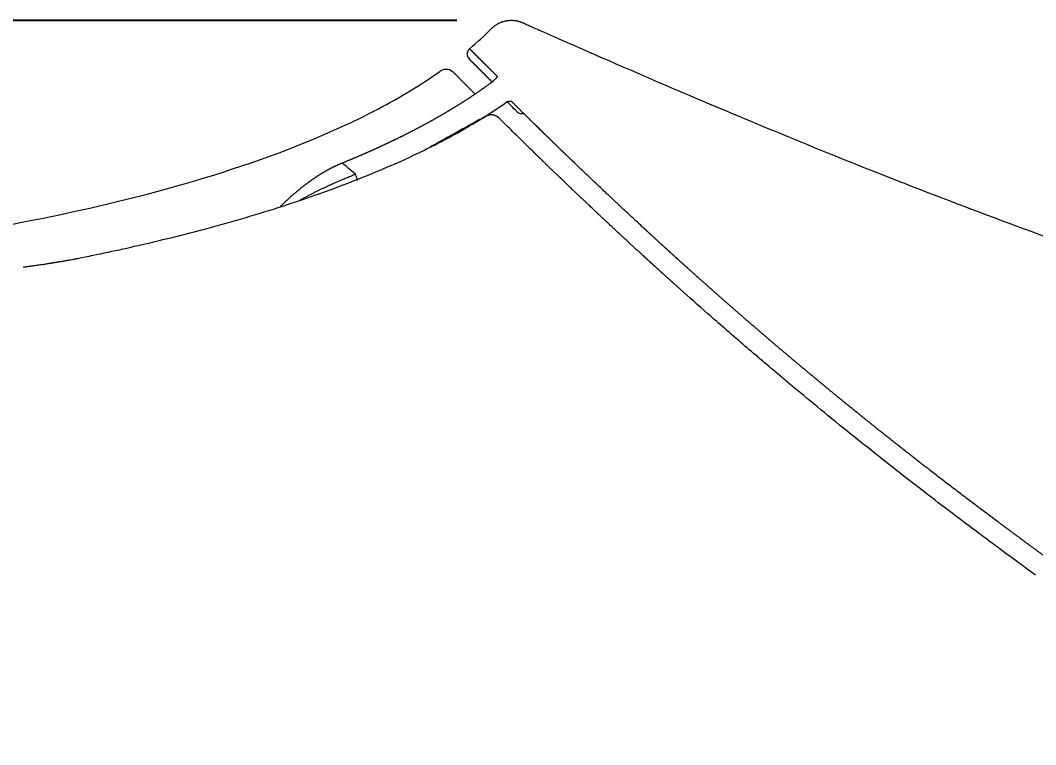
# Model space of a CAD drawing. Header units: millimetres. Extents: x 0 to 1800, y -67 to 2530.
# Drawn here: x 337.7 to 485.7, y 685.7 to 791.3 of the extents above; entities that cross this region are included whole.
import ezdxf

# ---------------------------------------------------------------- set-up
doc = ezdxf.new("R2010")
doc.units = ezdxf.units.MM
doc.layers.add('내부선 및 부속', color=4, linetype='Continuous')
doc.layers.add('치수선', color=7, linetype='Continuous')
doc.styles.add('____', font='')
doc.styles.get('____').set_extended_font_data('굴림')
doc.dimstyles.new('MSADIM', dxfattribs={"dimtxt": 33, "dimasz": 17, "dimexe": 10, "dimexo": 7.5, "dimgap": 10, "dimtad": 0, "dimtih": 1, "dimtoh": 1, "dimdec": 0, "dimzin": 1, "dimdsep": 46, "dimtxsty": '____', "dimcen": 11.25, "dimadec": 0, "dimazin": 0, "dimtfac": 1, "dimtdec": 0, "dimtix": 1, "dimtmove": 0, "dimatfit": 3, "dimfxl": 0, "dimtolj": 1, "dimtzin": 1, "dimarcsym": 0})

# ---------------------------------------------------------------- blocks, each defined once
blk = doc.blocks.new('*D4')
at = {"layer": '치수선', "color": 0, "linetype": 'Continuous', "lineweight": -2}
for p, q in [((401.33, 791.28), (53.3, 791.28)), ((63.3, 774.28), (63.3, 554.5)), ((63.3, 289.1), (63.3, 508.87)), ((195.8, 272.1), (53.3, 272.1))]:
    blk.add_line(p, q, dxfattribs=at)
at = {"layer": '치수선', "color": 0, "linetype": 'Continuous'}
for points in [[(60.47, 774.28), (66.14, 774.28), (63.3, 791.28)], [(60.47, 289.1), (66.14, 289.1), (63.3, 272.1)]]:
    blk.add_solid(points, dxfattribs=at)
at = {"layer": '치수선', "color": 0, "linetype": 'Continuous', "insert": (63.3, 531.69), "char_height": 25, "attachment_point": 5, "style": '____'}
blk.add_mtext('\\A1;520', dxfattribs=at)

msp = doc.modelspace()

# ---------------------------------------------------------------- linework, layer by layer
at = {"layer": '내부선 및 부속', "linetype": 'Continuous', "lineweight": 13}
for start, end in [(189.6234, 224.5245), (130.1002, 156.3319)]:
    msp.add_arc((403.82, 786.39), 1, start, end, dxfattribs=at)
msp.add_rational_spline([(406.43, 790.14), (407.22, 790.92), (408.26, 791.34), (409.4, 791.3), (410.1, 791.27), (410.78, 791.06), (411.43, 790.71)], [1.0957615164, 1.00920711567, 0.981327101327, 1.01212147337, 1.01212147337, 1.01212147337, 1.01212147337], degree=3, knots=[0, 0, 0, 0, 1, 1, 1, 1.634588, 1.634588, 1.634588, 1.634588], dxfattribs=at)
for points, knots in [([(411.43, 790.71), (411.64, 790.62), (413.06, 789.98), (414.76, 789.24), (416.98, 788.26)], [0.1164924, 0.1164924, 0.1164924, 0.1164924, 0.2455665, 1, 1, 1, 1]), ([(416.98, 788.26), (418.96, 787.39), (427.06, 783.81), (444.55, 776.39), (465.32, 767.88), (495.26, 756.5), (518.55, 749.16), (528.71, 746.25)], [0, 0, 0, 0, 0.25, 0.375, 0.5, 0.75, 1, 1, 1, 1]), ([(402.9, 786.79), (402.86, 786.59), (402.82, 786.38), (402.83, 786.25), (402.83, 786.22)], [0, 0, 0, 0, 0.1720388, 0.2100553, 0.2100553, 0.2100553, 0.2100553]), ([(403.17, 787.16), (403.17, 787.16), (403.17, 787.16), (403.17, 787.16), (403.17, 787.16), (403.17, 787.16), (403.18, 787.15), (403.18, 787.15), (403.18, 787.15), (403.18, 787.15), (403.18, 787.15), (403.18, 787.15), (403.18, 787.15), (403.19, 787.14), (403.19, 787.14), (403.19, 787.14), (403.19, 787.14), (403.2, 787.13), (403.2, 787.13), (403.2, 787.13), (403.21, 787.12), (403.21, 787.12), (403.21, 787.12), (403.22, 787.11), (403.22, 787.11), (403.23, 787.1), (403.23, 787.1), (403.23, 787.1), (403.24, 787.09), (403.24, 787.09), (403.25, 787.08), (403.25, 787.08), (403.26, 787.07), (403.27, 787.07), (403.27, 787.06), (403.28, 787.05), (403.28, 787.05), (403.29, 787.04), (403.3, 787.03), (403.3, 787.03), (403.31, 787.02), (403.32, 787.01), (403.32, 787.01), (403.33, 787), (403.34, 786.99), (403.35, 786.98), (403.35, 786.98), (403.36, 786.97), (403.37, 786.96), (403.38, 786.95), (403.39, 786.94), (403.4, 786.93), (403.41, 786.93), (403.42, 786.92), (403.42, 786.91), (403.43, 786.9), (403.44, 786.89), (403.45, 786.88), (403.46, 786.87), (403.47, 786.86), (403.48, 786.85), (403.49, 786.84), (403.51, 786.83), (403.52, 786.82), (403.53, 786.8), (403.54, 786.79), (403.55, 786.78), (403.56, 786.77), (403.57, 786.76), (403.58, 786.75), (403.6, 786.74), (403.61, 786.72), (403.62, 786.71), (403.63, 786.7), (403.65, 786.69), (403.66, 786.67), (403.67, 786.66), (403.69, 786.65), (403.7, 786.63), (403.71, 786.62), (403.73, 786.61), (403.74, 786.59), (403.75, 786.58), (403.77, 786.56), (403.78, 786.55), (403.8, 786.53), (403.81, 786.52), (403.83, 786.5), (403.84, 786.49), (403.86, 786.47), (403.87, 786.46), (403.89, 786.44), (403.91, 786.43), (403.92, 786.41), (403.94, 786.4), (403.95, 786.38), (403.97, 786.36), (403.99, 786.35), (404, 786.33), (404.02, 786.31), (404.04, 786.3), (404.05, 786.28), (404.07, 786.26), (404.09, 786.24), (404.11, 786.23), (404.13, 786.21), (404.14, 786.19), (404.16, 786.17), (404.18, 786.15), (404.2, 786.13), (404.22, 786.11), (404.24, 786.1), (404.26, 786.08), (404.28, 786.06), (404.3, 786.04), (404.31, 786.02), (404.33, 786), (404.35, 785.98), (404.37, 785.96), (404.39, 785.94), (404.42, 785.92), (404.44, 785.9), (404.46, 785.88), (404.48, 785.86), (404.5, 785.83), (404.52, 785.81), (404.54, 785.79), (404.56, 785.77), (404.58, 785.75), (404.61, 785.73), (404.63, 785.7), (404.65, 785.68), (404.67, 785.66), (404.7, 785.64), (404.72, 785.61), (404.74, 785.59), (404.76, 785.57), (404.79, 785.55), (404.81, 785.52), (404.83, 785.5), (404.86, 785.48), (404.88, 785.45), (404.91, 785.43), (404.93, 785.4), (404.96, 785.38), (404.98, 785.35), (405, 785.33), (405.03, 785.31), (405.05, 785.28), (405.08, 785.26), (405.1, 785.23), (405.13, 785.2), (405.16, 785.18), (405.18, 785.15), (405.21, 785.13), (405.23, 785.1), (405.26, 785.07), (405.29, 785.05), (405.31, 785.02), (405.34, 785), (405.37, 784.97), (405.39, 784.94), (405.42, 784.91), (405.45, 784.89), (405.48, 784.86), (405.5, 784.83), (405.53, 784.8), (405.56, 784.78), (405.59, 784.75), (405.62, 784.72), (405.65, 784.69), (405.67, 784.66), (405.7, 784.63), (405.73, 784.6), (405.76, 784.58), (405.79, 784.55), (405.82, 784.52), (405.85, 784.49), (405.88, 784.46), (405.91, 784.43), (405.94, 784.4), (405.97, 784.37), (406, 784.34), (406.03, 784.31), (406.06, 784.28), (406.09, 784.25), (406.12, 784.22), (406.15, 784.18), (406.19, 784.15), (406.22, 784.12), (406.25, 784.09), (406.28, 784.06), (406.31, 784.03), (406.35, 783.99), (406.38, 783.96), (406.41, 783.93), (406.44, 783.9), (406.48, 783.87), (406.51, 783.83), (406.54, 783.8), (406.57, 783.77), (406.61, 783.73), (406.64, 783.7), (406.68, 783.67), (406.71, 783.63), (406.74, 783.6), (406.78, 783.57), (406.81, 783.53), (406.85, 783.5), (406.88, 783.46), (406.92, 783.43), (406.95, 783.39), (406.99, 783.36), (407.02, 783.32), (407.06, 783.29), (407.09, 783.25), (407.13, 783.22), (407.16, 783.18), (407.19, 783.16), (407.2, 783.15)], [0, 0, 0, 0, 0.004689, 0.009377, 0.014064, 0.018751, 0.023436, 0.028121, 0.032805, 0.037488, 0.04217, 0.046851, 0.051531, 0.056211, 0.060889, 0.065567, 0.070244, 0.07492, 0.079595, 0.08427, 0.088943, 0.093616, 0.098288, 0.102958, 0.107629, 0.112298, 0.116966, 0.121634, 0.126301, 0.130967, 0.135632, 0.140296, 0.14496, 0.149622, 0.154284, 0.158945, 0.163606, 0.168265, 0.172924, 0.177581, 0.182238, 0.186895, 0.19155, 0.196205, 0.200858, 0.205511, 0.210163, 0.214815, 0.219465, 0.224115, 0.228764, 0.233413, 0.23806, 0.242707, 0.247353, 0.251998, 0.256642, 0.261286, 0.265928, 0.27057, 0.275212, 0.279852, 0.284492, 0.289131, 0.293769, 0.298407, 0.303043, 0.307679, 0.312314, 0.316949, 0.321583, 0.326215, 0.330848, 0.335479, 0.34011, 0.34474, 0.349369, 0.353997, 0.358625, 0.363252, 0.367878, 0.372504, 0.377129, 0.381753, 0.386376, 0.390999, 0.395621, 0.400242, 0.404863, 0.409482, 0.414101, 0.41872, 0.423337, 0.427954, 0.43257, 0.437186, 0.441801, 0.446415, 0.451028, 0.455641, 0.460253, 0.464864, 0.469475, 0.474085, 0.478694, 0.483303, 0.48791, 0.492518, 0.497124, 0.50173, 0.506335, 0.510939, 0.515543, 0.520146, 0.524749, 0.52935, 0.533952, 0.538552, 0.543152, 0.547751, 0.552349, 0.556947, 0.561544, 0.56614, 0.570736, 0.575331, 0.579926, 0.584519, 0.589113, 0.593705, 0.598297, 0.602888, 0.607479, 0.612069, 0.616658, 0.621246, 0.625834, 0.630422, 0.635008, 0.639594, 0.64418, 0.648765, 0.653349, 0.657932, 0.662515, 0.667098, 0.671679, 0.67626, 0.680841, 0.68542, 0.69, 0.694578, 0.699156, 0.703733, 0.70831, 0.712886, 0.717462, 0.722036, 0.726611, 0.731184, 0.735757, 0.74033, 0.744902, 0.749473, 0.754044, 0.758614, 0.763183, 0.767752, 0.77232, 0.776888, 0.781455, 0.786021, 0.790587, 0.795152, 0.799717, 0.804281, 0.808845, 0.813408, 0.81797, 0.822532, 0.827093, 0.831654, 0.836214, 0.840773, 0.845332, 0.84989, 0.854448, 0.859005, 0.863562, 0.868118, 0.872673, 0.877228, 0.881783, 0.886336, 0.89089, 0.895442, 0.899994, 0.904546, 0.909097, 0.913647, 0.918197, 0.922746, 0.927295, 0.931843, 0.936391, 0.940938, 0.945484, 0.95003, 0.954576, 0.959121, 0.963665, 0.968209, 0.972752, 0.977295, 0.981837, 0.986378, 0.990919, 0.99546, 1, 1, 1, 1]), ([(406.45, 782.3), (406.41, 782.35), (406.37, 782.39), (406.33, 782.43), (406.32, 782.44), (406.3, 782.46), (406.27, 782.49), (406.23, 782.53), (406.2, 782.57), (406.16, 782.6), (406.13, 782.64), (406.09, 782.67), (406.06, 782.71), (406.02, 782.74), (405.99, 782.77), (405.95, 782.81), (405.92, 782.84), (405.89, 782.88), (405.85, 782.91), (405.82, 782.94), (405.79, 782.98), (405.75, 783.01), (405.72, 783.04), (405.69, 783.07), (405.66, 783.11), (405.63, 783.14), (405.59, 783.17), (405.56, 783.2), (405.53, 783.23), (405.5, 783.26), (405.47, 783.3), (405.44, 783.33), (405.41, 783.36), (405.38, 783.39), (405.35, 783.42), (405.32, 783.45), (405.29, 783.48), (405.26, 783.51), (405.23, 783.54), (405.2, 783.57), (405.17, 783.6), (405.14, 783.63), (405.11, 783.65), (405.09, 783.68), (405.06, 783.71), (405.03, 783.74), (405, 783.77), (404.98, 783.79), (404.95, 783.82), (404.92, 783.85), (404.89, 783.88), (404.87, 783.9), (404.84, 783.93), (404.81, 783.96), (404.79, 783.98), (404.76, 784.01), (404.74, 784.04), (404.71, 784.06), (404.69, 784.09), (404.66, 784.11), (404.64, 784.14), (404.61, 784.16), (404.59, 784.19), (404.56, 784.21), (404.54, 784.24), (404.52, 784.26), (404.49, 784.28), (404.47, 784.31), (404.45, 784.33), (404.42, 784.35), (404.4, 784.38), (404.38, 784.4), (404.35, 784.42), (404.33, 784.45), (404.31, 784.47), (404.29, 784.49), (404.27, 784.51), (404.25, 784.53), (404.22, 784.55), (404.2, 784.58), (404.18, 784.6), (404.16, 784.62), (404.14, 784.64), (404.12, 784.66), (404.1, 784.68), (404.08, 784.7), (404.06, 784.72), (404.04, 784.74), (404.02, 784.76), (404, 784.78), (403.98, 784.8), (403.97, 784.82), (403.95, 784.83), (403.93, 784.85), (403.91, 784.87), (403.89, 784.89), (403.88, 784.91), (403.86, 784.92), (403.84, 784.94), (403.82, 784.96), (403.81, 784.98), (403.79, 784.99), (403.77, 785.01), (403.76, 785.03), (403.74, 785.04), (403.73, 785.06), (403.71, 785.08), (403.69, 785.09), (403.68, 785.11), (403.66, 785.12), (403.65, 785.14), (403.64, 785.15), (403.62, 785.17), (403.61, 785.18), (403.59, 785.19), (403.58, 785.21), (403.56, 785.22), (403.55, 785.24), (403.54, 785.25), (403.53, 785.26), (403.51, 785.28), (403.5, 785.29), (403.49, 785.3), (403.48, 785.31), (403.46, 785.33), (403.45, 785.34), (403.44, 785.35), (403.43, 785.36), (403.42, 785.37), (403.41, 785.38), (403.39, 785.4), (403.38, 785.41), (403.37, 785.42), (403.36, 785.43), (403.35, 785.44), (403.34, 785.45), (403.33, 785.46), (403.32, 785.47), (403.32, 785.48), (403.31, 785.49), (403.3, 785.49), (403.29, 785.5), (403.28, 785.51), (403.27, 785.52), (403.26, 785.53), (403.26, 785.54), (403.25, 785.54), (403.24, 785.55), (403.23, 785.56), (403.23, 785.57), (403.22, 785.57), (403.21, 785.58), (403.21, 785.59), (403.2, 785.59), (403.19, 785.6), (403.19, 785.61), (403.18, 785.61), (403.18, 785.62), (403.17, 785.62), (403.17, 785.63), (403.16, 785.63), (403.16, 785.64), (403.15, 785.64), (403.15, 785.65), (403.14, 785.65), (403.14, 785.65), (403.14, 785.66), (403.13, 785.66), (403.13, 785.66), (403.13, 785.67), (403.12, 785.67), (403.12, 785.67), (403.12, 785.68), (403.12, 785.68), (403.11, 785.68), (403.11, 785.68), (403.11, 785.68), (403.11, 785.69), (403.11, 785.69), (403.11, 785.69), (403.11, 785.69), (403.11, 785.69), (403.1, 785.69), (403.1, 785.69), (403.1, 785.69), (403.1, 785.69)], [-0.011966, -0.011966, -0.011966, -0.011966, 0.007403, 0.007403, 0.007403, 0.011612, 0.0172, 0.022788, 0.028375, 0.03396, 0.039545, 0.045129, 0.050712, 0.056294, 0.061875, 0.067455, 0.073034, 0.078613, 0.08419, 0.089767, 0.095342, 0.100917, 0.106491, 0.112064, 0.117636, 0.123207, 0.128778, 0.134347, 0.139916, 0.145484, 0.151051, 0.156617, 0.162182, 0.167746, 0.17331, 0.178873, 0.184434, 0.189995, 0.195556, 0.201115, 0.206673, 0.212231, 0.217788, 0.223344, 0.228899, 0.234454, 0.240007, 0.24556, 0.251112, 0.256663, 0.262213, 0.267763, 0.273312, 0.27886, 0.284407, 0.289953, 0.295499, 0.301044, 0.306588, 0.312131, 0.317674, 0.323215, 0.328756, 0.334297, 0.339836, 0.345375, 0.350913, 0.35645, 0.361986, 0.367522, 0.373057, 0.378591, 0.384125, 0.389658, 0.39519, 0.400721, 0.406252, 0.411782, 0.417311, 0.422839, 0.428367, 0.433894, 0.439421, 0.444946, 0.450471, 0.455996, 0.461519, 0.467042, 0.472564, 0.478086, 0.483607, 0.489127, 0.494646, 0.500165, 0.505684, 0.511201, 0.516718, 0.522234, 0.52775, 0.533265, 0.538779, 0.544293, 0.549806, 0.555318, 0.56083, 0.566341, 0.571851, 0.577361, 0.58287, 0.588379, 0.593887, 0.599394, 0.604901, 0.610407, 0.615913, 0.621418, 0.626922, 0.632426, 0.637929, 0.643432, 0.648934, 0.654436, 0.659936, 0.665437, 0.670936, 0.676436, 0.681934, 0.687432, 0.69293, 0.698427, 0.703923, 0.709419, 0.714914, 0.720409, 0.725903, 0.731397, 0.73689, 0.742383, 0.747875, 0.753367, 0.758858, 0.764348, 0.769838, 0.775328, 0.780817, 0.786305, 0.791793, 0.797281, 0.802768, 0.808254, 0.813741, 0.819226, 0.824711, 0.830196, 0.83568, 0.841164, 0.846647, 0.85213, 0.857612, 0.863094, 0.868575, 0.874056, 0.879537, 0.885017, 0.890496, 0.895975, 0.901454, 0.906932, 0.91241, 0.917888, 0.923365, 0.928841, 0.934317, 0.939793, 0.945268, 0.950743, 0.956218, 0.961692, 0.967166, 0.972639, 0.978112, 0.983585, 0.989057, 0.994529, 1, 1, 1, 1]), ([(237.07, 752.24), (250.74, 752.66), (279.74, 754.06), (323.87, 758.69), (361.59, 766.39), (386.36, 776.1), (396.05, 781.86), (398.91, 783.88)], [0, 0, 0, 0, 0.246189, 0.522496, 0.798803, 0.936957, 1, 1, 1, 1]), ([(400.42, 784), (400.3, 784.06), (400.06, 784.13), (399.67, 784.15), (399.27, 784.07), (399.03, 783.94), (398.91, 783.88)], [0, 0, 0, 0, 0.246393, 0.481017, 0.733634, 1, 1, 1, 1]), ([(403.89, 780.63), (403.88, 780.63), (403.87, 780.65), (403.84, 780.68), (403.81, 780.71), (403.77, 780.74), (403.74, 780.78), (403.71, 780.81), (403.68, 780.84), (403.65, 780.87), (403.62, 780.9), (403.59, 780.93), (403.56, 780.96), (403.53, 780.99), (403.5, 781.02), (403.47, 781.05), (403.44, 781.08), (403.41, 781.11), (403.38, 781.14), (403.35, 781.17), (403.32, 781.2), (403.3, 781.23), (403.27, 781.26), (403.24, 781.28), (403.21, 781.31), (403.18, 781.34), (403.15, 781.37), (403.13, 781.4), (403.1, 781.42), (403.07, 781.45), (403.04, 781.48), (403.02, 781.51), (402.99, 781.53), (402.96, 781.56), (402.94, 781.59), (402.91, 781.61), (402.89, 781.64), (402.86, 781.67), (402.83, 781.69), (402.81, 781.72), (402.78, 781.75), (402.76, 781.77), (402.71, 781.81), (402.66, 781.87), (402.58, 781.95), (402.51, 782.02), (402.44, 782.09), (402.37, 782.16), (402.3, 782.23), (402.23, 782.3), (402.17, 782.36), (402.1, 782.44), (401.98, 782.56), (401.83, 782.7), (401.71, 782.83), (401.62, 782.92), (401.54, 783), (401.44, 783.1), (401.33, 783.22), (401.24, 783.31), (401.16, 783.39), (401.09, 783.46), (401.03, 783.52), (400.99, 783.57), (400.96, 783.59), (400.95, 783.6), (400.95, 783.61), (400.94, 783.61), (400.93, 783.62), (400.92, 783.63), (400.92, 783.64), (400.91, 783.64), (400.9, 783.65), (400.9, 783.65), (400.9, 783.66)], [0, 0, 0, 0, 0.00424, 0.010291, 0.016342, 0.022393, 0.028443, 0.034494, 0.040545, 0.046595, 0.052646, 0.058696, 0.064746, 0.070797, 0.076847, 0.082897, 0.088947, 0.094997, 0.101047, 0.107097, 0.113147, 0.119196, 0.125246, 0.131296, 0.137345, 0.143395, 0.149444, 0.155494, 0.161543, 0.167592, 0.173642, 0.179691, 0.18574, 0.191789, 0.197838, 0.203887, 0.209936, 0.215985, 0.222033, 0.228082, 0.234131, 0.240179, 0.246228, 0.26458, 0.282963, 0.301378, 0.319823, 0.3383, 0.356808, 0.375348, 0.393918, 0.407894, 0.442764, 0.498528, 0.545476, 0.570253, 0.598538, 0.637684, 0.687691, 0.748558, 0.780521, 0.819466, 0.865395, 0.918306, 0.925664, 0.933257, 0.941087, 0.949152, 0.957454, 0.965992, 0.974765, 0.983775, 0.993021, 1, 1, 1, 1]), ([(407.2, 783.15), (407.2, 783.15), (407.2, 783.14), (407.2, 783.14), (407.21, 783.14), (407.21, 783.14), (407.21, 783.13), (407.21, 783.13), (407.21, 783.13), (407.21, 783.12), (407.21, 783.12), (407.21, 783.12), (407.21, 783.11), (407.21, 783.11), (407.21, 783.11), (407.21, 783.1), (407.21, 783.1), (407.21, 783.09), (407.21, 783.09), (407.21, 783.08), (407.2, 783.08), (407.2, 783.07), (407.2, 783.07), (407.2, 783.06), (407.19, 783.06), (407.19, 783.05), (407.19, 783.04), (407.19, 783.04), (407.18, 783.03), (407.18, 783.03), (407.17, 783), (407.14, 782.97), (407.1, 782.91), (407.04, 782.84), (406.97, 782.77), (406.9, 782.7), (406.81, 782.61), (406.72, 782.53), (406.65, 782.46), (406.59, 782.42), (406.57, 782.4), (406.54, 782.37), (406.51, 782.35), (406.48, 782.32), (406.45, 782.3), (406.42, 782.28), (406.39, 782.25), (406.36, 782.23), (406.33, 782.21), (406.3, 782.18), (406.27, 782.16), (406.24, 782.14), (406.2, 782.11), (406.18, 782.1), (406.17, 782.09)], [0, 0, 0, 0, 0.00877, 0.017515, 0.026237, 0.034937, 0.043617, 0.052278, 0.060922, 0.06955, 0.078163, 0.086764, 0.095354, 0.103933, 0.112505, 0.12107, 0.129629, 0.138186, 0.14674, 0.155293, 0.163848, 0.172405, 0.180967, 0.189534, 0.198109, 0.206692, 0.215286, 0.223891, 0.23251, 0.241144, 0.249794, 0.312962, 0.375231, 0.43722, 0.499557, 0.562478, 0.62466, 0.686757, 0.749428, 0.766273, 0.783044, 0.799754, 0.816414, 0.833038, 0.849637, 0.866225, 0.882813, 0.899414, 0.916042, 0.932707, 0.949424, 0.966203, 0.983058, 1, 1, 1, 1]), ([(406.17, 782.09), (406.14, 782.06), (406.06, 782.01), (405.96, 781.93), (405.85, 781.85), (405.74, 781.77), (405.63, 781.69), (405.52, 781.61), (405.41, 781.54), (405.3, 781.46), (405.19, 781.38), (405.08, 781.3), (404.97, 781.23), (404.86, 781.15), (404.75, 781.07), (404.64, 780.99), (404.53, 780.92), (404.42, 780.84), (404.31, 780.76), (404.2, 780.69), (404.09, 780.61), (403.97, 780.54), (403.86, 780.46), (403.75, 780.38), (403.64, 780.31), (403.53, 780.23), (403.41, 780.16), (403.3, 780.08), (403.19, 780.01), (403.07, 779.93), (402.96, 779.86), (402.85, 779.79), (402.73, 779.71), (402.62, 779.64), (402.5, 779.56), (402.39, 779.49), (402.28, 779.42), (402.16, 779.34), (402.05, 779.27), (401.93, 779.2), (401.82, 779.12), (401.7, 779.05), (401.58, 778.98), (401.47, 778.91), (401.35, 778.84), (401.24, 778.76), (401.12, 778.69), (401, 778.62), (400.89, 778.55), (400.77, 778.48), (400.65, 778.41), (400.54, 778.34), (400.42, 778.26), (400.3, 778.19), (400.18, 778.12), (400.07, 778.05), (399.95, 777.98), (399.83, 777.91), (399.71, 777.84), (399.59, 777.77), (399.48, 777.7), (399.36, 777.63), (399.24, 777.56), (399.12, 777.5), (399, 777.43), (398.88, 777.36), (398.76, 777.29), (398.64, 777.22), (398.52, 777.15), (398.4, 777.08), (398.28, 777.02), (398.16, 776.95), (398.04, 776.88), (397.92, 776.81), (397.8, 776.75), (397.68, 776.68), (397.56, 776.61), (397.44, 776.54), (397.32, 776.48), (397.2, 776.41), (397.07, 776.34), (396.95, 776.28), (396.83, 776.21), (396.71, 776.15), (396.59, 776.08), (396.47, 776.01), (396.34, 775.95), (396.22, 775.88), (396.1, 775.82), (395.98, 775.75), (395.85, 775.69), (395.73, 775.62), (395.61, 775.56), (395.49, 775.49), (395.36, 775.43), (395.24, 775.36), (395.12, 775.3), (394.99, 775.23), (394.87, 775.17), (394.75, 775.11), (394.62, 775.04), (394.5, 774.98), (394.37, 774.92), (394.25, 774.85), (394.12, 774.79), (394, 774.73), (393.88, 774.66), (393.75, 774.6), (393.63, 774.54), (393.5, 774.48), (393.38, 774.41), (393.25, 774.35), (393.13, 774.29), (393, 774.23), (392.88, 774.17), (392.75, 774.1), (392.62, 774.04), (392.5, 773.98), (392.37, 773.92), (392.25, 773.86), (392.12, 773.8), (391.99, 773.74), (391.87, 773.68), (391.74, 773.62), (391.61, 773.56), (391.49, 773.5), (391.36, 773.43), (391.23, 773.37), (391.11, 773.32), (390.98, 773.26), (390.85, 773.2), (390.73, 773.14), (390.6, 773.08), (390.47, 773.02), (390.34, 772.96), (390.21, 772.9), (390.09, 772.84), (389.96, 772.78), (389.83, 772.72), (389.7, 772.66), (389.57, 772.61), (389.45, 772.55), (389.32, 772.49), (389.19, 772.43), (389.06, 772.37), (388.93, 772.32), (388.8, 772.26), (388.67, 772.2), (388.54, 772.14), (388.41, 772.09), (388.28, 772.03), (388.16, 771.97), (388.03, 771.92), (387.9, 771.86), (387.77, 771.8), (387.64, 771.75), (387.51, 771.69), (387.38, 771.63), (387.25, 771.58), (387.12, 771.52), (386.98, 771.46), (386.85, 771.41), (386.72, 771.35), (386.59, 771.3), (386.46, 771.24), (386.33, 771.19), (386.2, 771.13), (386.07, 771.08), (385.94, 771.02), (385.81, 770.97), (385.67, 770.91), (385.54, 770.86), (385.41, 770.8), (385.28, 770.75), (385.15, 770.69), (385.02, 770.64), (384.88, 770.59), (384.75, 770.53), (384.66, 770.5), (384.62, 770.48)], [0, 0, 0, 0, 0.005457, 0.010916, 0.016378, 0.021842, 0.027309, 0.032779, 0.038251, 0.043726, 0.049204, 0.054684, 0.060166, 0.065652, 0.071139, 0.07663, 0.082123, 0.087619, 0.093117, 0.098618, 0.104121, 0.109627, 0.115135, 0.120646, 0.12616, 0.131676, 0.137195, 0.142716, 0.14824, 0.153766, 0.159295, 0.164826, 0.17036, 0.175896, 0.181435, 0.186976, 0.19252, 0.198066, 0.203614, 0.209165, 0.214719, 0.220275, 0.225833, 0.231394, 0.236957, 0.242522, 0.24809, 0.25366, 0.259233, 0.264808, 0.270385, 0.275964, 0.281546, 0.28713, 0.292716, 0.298305, 0.303896, 0.309489, 0.315084, 0.320682, 0.326281, 0.331883, 0.337487, 0.343093, 0.348702, 0.354312, 0.359924, 0.365539, 0.371156, 0.376774, 0.382395, 0.388017, 0.393642, 0.399269, 0.404897, 0.410528, 0.41616, 0.421794, 0.427431, 0.433069, 0.438709, 0.44435, 0.449994, 0.455639, 0.461286, 0.466935, 0.472585, 0.478238, 0.483892, 0.489547, 0.495204, 0.500863, 0.506523, 0.512185, 0.517849, 0.523514, 0.529181, 0.53485, 0.54052, 0.546192, 0.551866, 0.557541, 0.563218, 0.568897, 0.574577, 0.580259, 0.585943, 0.591628, 0.597316, 0.603005, 0.608695, 0.614388, 0.620082, 0.625778, 0.631476, 0.637175, 0.642876, 0.648579, 0.654284, 0.659991, 0.665699, 0.67141, 0.677122, 0.682835, 0.688551, 0.694268, 0.699988, 0.705709, 0.711432, 0.717157, 0.722883, 0.728612, 0.734342, 0.740074, 0.745808, 0.751544, 0.757282, 0.763021, 0.768763, 0.774506, 0.780252, 0.785999, 0.791748, 0.797499, 0.803252, 0.809006, 0.814763, 0.820522, 0.826282, 0.832044, 0.837809, 0.843575, 0.849343, 0.855113, 0.860885, 0.866659, 0.872435, 0.878213, 0.883993, 0.889775, 0.895558, 0.901344, 0.907131, 0.912921, 0.918712, 0.924506, 0.930301, 0.936099, 0.941898, 0.947699, 0.953503, 0.959308, 0.965115, 0.970924, 0.976736, 0.982549, 0.988364, 0.994181, 1, 1, 1, 1]), ([(409.38, 779.38), (409.38, 779.38), (409.38, 779.38), (409.38, 779.39), (409.37, 779.39), (409.37, 779.39), (409.36, 779.4), (409.35, 779.4), (409.35, 779.41), (409.34, 779.41), (409.33, 779.42), (409.32, 779.42), (409.32, 779.42), (409.31, 779.43), (409.3, 779.43), (409.28, 779.44), (409.27, 779.44), (409.26, 779.44), (409.25, 779.45), (409.23, 779.45), (409.22, 779.45), (409.2, 779.45), (409.19, 779.46), (409.17, 779.46), (409.15, 779.46), (409.13, 779.46), (409.11, 779.46), (409.09, 779.46), (409.06, 779.46), (409.02, 779.46), (408.99, 779.46), (408.96, 779.45), (408.92, 779.45), (408.89, 779.45), (408.86, 779.44), (408.83, 779.44), (408.8, 779.43), (408.78, 779.42), (408.75, 779.42), (408.73, 779.41), (408.7, 779.41), (408.68, 779.4), (408.67, 779.39), (408.66, 779.39)], [0, 0, 0, 0, 0.011706, 0.023977, 0.03682, 0.050243, 0.064253, 0.078854, 0.094055, 0.10986, 0.126274, 0.143303, 0.160951, 0.17922, 0.198116, 0.217639, 0.237791, 0.258573, 0.279984, 0.302023, 0.324689, 0.347976, 0.371879, 0.396394, 0.42151, 0.44722, 0.473513, 0.500375, 0.54463, 0.587428, 0.628718, 0.668459, 0.706618, 0.743172, 0.778109, 0.811422, 0.843113, 0.87319, 0.901666, 0.928559, 0.953894, 0.977697, 1, 1, 1, 1]), ([(410.08, 777.99), (409.79, 778.27), (409.51, 778.55), (409.03, 779.02), (408.85, 779.21), (408.66, 779.39)], [0, 0, 0, 0, 0.604649, 0.604649, 1, 1, 1, 1]), ([(414.77, 774.08), (414.75, 774.1), (414.72, 774.13), (414.66, 774.18), (414.61, 774.24), (414.56, 774.29), (414.51, 774.34), (414.45, 774.39), (414.4, 774.44), (414.35, 774.49), (414.3, 774.54), (414.24, 774.59), (414.19, 774.64), (414.14, 774.69), (414.09, 774.74), (414.04, 774.79), (413.99, 774.84), (413.94, 774.89), (413.89, 774.94), (413.83, 774.99), (413.78, 775.04), (413.73, 775.09), (413.68, 775.14), (413.63, 775.19), (413.58, 775.24), (413.53, 775.29), (413.48, 775.34), (413.43, 775.39), (413.38, 775.44), (413.33, 775.48), (413.28, 775.53), (413.23, 775.58), (413.18, 775.63), (413.13, 775.68), (413.08, 775.73), (413.04, 775.77), (412.99, 775.82), (412.94, 775.87), (412.89, 775.92), (412.84, 775.97), (412.79, 776.01), (412.74, 776.06), (412.7, 776.11), (412.65, 776.16), (412.6, 776.2), (412.55, 776.25), (412.5, 776.3), (412.46, 776.34), (412.41, 776.39), (412.36, 776.44), (412.31, 776.48), (412.27, 776.53), (412.22, 776.58), (412.17, 776.62), (412.12, 776.67), (412.08, 776.71), (412.03, 776.76), (411.98, 776.81), (411.94, 776.85), (411.88, 776.91), (411.8, 776.99), (411.7, 777.09), (411.6, 777.18), (411.51, 777.27), (411.41, 777.37), (411.32, 777.46), (411.23, 777.55), (411.13, 777.65), (411.04, 777.74), (410.95, 777.83), (410.86, 777.92), (410.76, 778.01), (410.67, 778.1), (410.58, 778.19), (410.49, 778.28), (410.4, 778.37), (410.31, 778.46), (410.22, 778.55), (410.13, 778.63), (410.05, 778.72), (409.96, 778.81), (409.87, 778.89), (409.79, 778.98), (409.7, 779.07), (409.61, 779.15), (409.56, 779.21), (409.53, 779.24)], [0, 0, 0, 0, 0.008368, 0.016745, 0.02513, 0.033524, 0.041927, 0.050339, 0.058759, 0.067189, 0.075627, 0.084074, 0.09253, 0.100994, 0.109468, 0.11795, 0.126441, 0.134941, 0.14345, 0.151967, 0.160494, 0.169029, 0.177573, 0.186127, 0.194689, 0.203259, 0.211839, 0.220428, 0.229026, 0.237632, 0.246248, 0.254872, 0.263506, 0.272148, 0.280799, 0.289459, 0.298129, 0.306807, 0.315494, 0.32419, 0.332895, 0.341609, 0.350332, 0.359065, 0.367806, 0.376556, 0.385315, 0.394083, 0.40286, 0.411647, 0.420442, 0.429246, 0.43806, 0.446882, 0.455714, 0.464554, 0.473404, 0.482263, 0.491131, 0.500008, 0.518581, 0.537207, 0.555884, 0.574614, 0.593397, 0.612231, 0.631119, 0.650058, 0.66905, 0.688095, 0.707193, 0.726343, 0.745545, 0.764801, 0.784109, 0.803471, 0.822885, 0.842352, 0.861872, 0.881445, 0.901071, 0.920751, 0.940483, 0.960269, 0.980108, 1, 1, 1, 1]), ([(397.54, 772.86), (398.22, 773.2), (398.9, 773.55), (400.25, 774.26), (400.93, 774.63), (402.93, 775.74), (404.25, 776.51), (405.54, 777.32)], [0, 0, 0, 0, 0.25, 0.25, 0.5, 0.5, 1, 1, 1, 1]), ([(405.54, 777.32), (405.55, 777.33), (405.56, 777.33), (405.58, 777.34), (405.59, 777.35), (405.61, 777.36), (405.63, 777.37), (405.65, 777.38), (405.67, 777.39), (405.69, 777.4), (405.7, 777.41), (405.72, 777.42), (405.74, 777.43), (405.76, 777.44), (405.78, 777.45), (405.81, 777.46), (405.83, 777.46), (405.85, 777.47), (405.87, 777.48), (405.89, 777.49), (405.91, 777.49), (405.94, 777.5), (405.96, 777.51), (405.98, 777.51), (406.01, 777.52), (406.03, 777.52), (406.05, 777.53), (406.08, 777.53), (406.1, 777.54), (406.13, 777.54), (406.15, 777.54), (406.18, 777.55), (406.2, 777.55), (406.23, 777.55), (406.25, 777.55), (406.28, 777.55), (406.31, 777.56), (406.33, 777.56), (406.36, 777.56), (406.39, 777.56), (406.41, 777.55), (406.44, 777.55), (406.47, 777.55), (406.5, 777.55), (406.52, 777.54), (406.55, 777.54), (406.58, 777.54), (406.61, 777.53), (406.63, 777.53), (406.66, 777.52), (406.69, 777.51), (406.72, 777.51), (406.75, 777.5), (406.77, 777.49), (406.8, 777.48), (406.83, 777.47), (406.86, 777.46), (406.89, 777.45), (406.92, 777.44), (406.94, 777.43), (406.97, 777.42), (407, 777.4), (407.03, 777.39), (407.05, 777.38), (407.08, 777.36), (407.11, 777.34), (407.14, 777.33), (407.16, 777.31), (407.19, 777.29), (407.22, 777.27), (407.24, 777.25), (407.27, 777.23), (407.29, 777.21), (407.32, 777.19), (407.34, 777.17), (407.37, 777.15), (407.38, 777.13), (407.39, 777.12)], [0, 0, 0, 0, 0.009895, 0.019883, 0.029965, 0.040139, 0.050406, 0.060766, 0.07122, 0.081766, 0.092406, 0.103139, 0.113965, 0.124885, 0.135898, 0.147004, 0.158204, 0.169497, 0.180883, 0.192362, 0.203934, 0.2156, 0.227358, 0.239209, 0.251153, 0.26319, 0.275319, 0.287541, 0.299855, 0.312262, 0.324762, 0.337354, 0.35004, 0.362819, 0.37569, 0.388654, 0.401712, 0.414862, 0.428105, 0.44144, 0.454869, 0.468389, 0.482002, 0.495708, 0.509505, 0.523395, 0.537377, 0.551451, 0.565618, 0.579877, 0.594229, 0.608675, 0.623213, 0.637844, 0.652568, 0.667385, 0.682294, 0.697297, 0.712392, 0.727579, 0.742859, 0.758231, 0.773695, 0.789251, 0.804899, 0.82064, 0.836472, 0.852398, 0.868418, 0.884532, 0.90074, 0.917043, 0.933441, 0.949936, 0.966527, 0.983215, 1, 1, 1, 1]), ([(412.39, 772.2), (412.13, 772.46), (411.54, 773.03), (410.64, 773.91), (409.68, 774.86), (408.68, 775.84), (407.93, 776.59), (407.5, 777.02), (407.39, 777.12)], [0, 0, 0, 0, 0.129752, 0.296719, 0.481912, 0.688694, 0.920326, 1, 1, 1, 1]), ([(410.08, 777.99), (410.1, 777.97), (410.11, 777.95), (410.22, 777.86), (410.32, 777.8), (410.53, 777.72), (410.64, 777.69), (410.85, 777.69), (410.94, 777.69), (411.03, 777.72)], [0, 0, 0, 0, 0.075011, 0.075011, 0.408269, 0.408269, 0.735867, 0.735867, 1, 1, 1, 1]), ([(436.41, 753.87), (436.38, 753.9), (436.33, 753.95), (436.24, 754.02), (436.16, 754.1), (436.07, 754.17), (435.99, 754.25), (435.91, 754.32), (435.82, 754.4), (435.74, 754.47), (435.66, 754.55), (435.57, 754.62), (435.49, 754.7), (435.41, 754.77), (435.33, 754.84), (435.24, 754.92), (435.16, 754.99), (435.08, 755.07), (435, 755.14), (434.91, 755.21), (434.83, 755.29), (434.75, 755.36), (434.67, 755.43), (434.59, 755.51), (434.51, 755.58), (434.43, 755.65), (434.35, 755.73), (434.26, 755.8), (434.18, 755.87), (434.1, 755.94), (434.02, 756.02), (433.94, 756.09), (433.86, 756.16), (433.78, 756.23), (433.7, 756.31), (433.62, 756.38), (433.54, 756.45), (433.46, 756.52), (433.38, 756.59), (433.31, 756.67), (433.23, 756.74), (433.15, 756.81), (433.07, 756.88), (432.99, 756.95), (432.91, 757.02), (432.83, 757.09), (432.75, 757.16), (432.68, 757.24), (432.6, 757.31), (432.52, 757.38), (432.44, 757.45), (432.37, 757.52), (432.29, 757.59), (432.21, 757.66), (432.13, 757.73), (432.06, 757.8), (431.98, 757.87), (431.9, 757.94), (431.83, 758.01), (431.75, 758.08), (431.67, 758.15), (431.6, 758.22), (431.52, 758.29), (431.45, 758.36), (431.37, 758.42), (431.29, 758.49), (431.22, 758.56), (431.14, 758.63), (431.07, 758.7), (430.99, 758.77), (430.92, 758.84), (430.84, 758.91), (430.77, 758.97), (430.69, 759.04), (430.62, 759.11), (430.54, 759.18), (430.47, 759.25), (430.4, 759.31), (430.32, 759.38), (430.25, 759.45), (430.17, 759.52), (430.1, 759.58), (430.03, 759.65), (429.95, 759.72), (429.88, 759.79), (429.81, 759.85), (429.74, 759.92), (429.66, 759.99), (429.59, 760.05), (429.52, 760.12), (429.45, 760.19), (429.37, 760.25), (429.3, 760.32), (429.23, 760.39), (429.16, 760.45), (429.09, 760.52), (429.01, 760.58), (428.52, 761.04), (427.62, 761.87), (426.36, 763.04), (425.15, 764.17), (423.98, 765.26), (422.79, 766.39), (421.59, 767.53), (420.38, 768.67), (419.25, 769.76), (418.51, 770.46), (418.11, 770.85), (418.03, 770.93), (417.94, 771.01), (417.86, 771.09), (417.77, 771.17), (417.69, 771.25), (417.61, 771.33), (417.53, 771.41), (417.45, 771.49), (417.36, 771.57), (417.28, 771.64), (417.2, 771.72), (417.12, 771.8), (417.05, 771.87), (416.97, 771.95), (416.89, 772.02), (416.81, 772.1), (416.73, 772.17), (416.66, 772.25), (416.58, 772.32), (416.5, 772.4), (416.43, 772.47), (416.35, 772.54), (416.28, 772.61), (416.21, 772.68), (416.13, 772.76), (416.06, 772.83), (415.99, 772.9), (415.92, 772.97), (415.85, 773.03), (415.77, 773.1), (415.7, 773.17), (415.63, 773.24), (415.56, 773.31), (415.5, 773.37), (415.43, 773.44), (415.36, 773.51), (415.29, 773.57), (415.22, 773.64), (415.16, 773.7), (415.09, 773.77), (415.03, 773.83), (414.96, 773.89), (414.9, 773.96), (414.83, 774.02), (414.79, 774.06), (414.77, 774.08)], [0, 0, 0, 0, 0.002577, 0.005154, 0.007731, 0.010308, 0.012886, 0.015463, 0.018041, 0.02062, 0.023198, 0.025777, 0.028356, 0.030935, 0.033515, 0.036095, 0.038675, 0.041256, 0.043836, 0.046418, 0.048999, 0.051581, 0.054163, 0.056746, 0.059329, 0.061912, 0.064496, 0.06708, 0.069664, 0.072249, 0.074834, 0.07742, 0.080006, 0.082593, 0.08518, 0.087768, 0.090356, 0.092944, 0.095533, 0.098123, 0.100713, 0.103303, 0.105894, 0.108486, 0.111078, 0.11367, 0.116263, 0.118857, 0.121451, 0.124046, 0.126642, 0.129238, 0.131834, 0.134432, 0.13703, 0.139628, 0.142227, 0.144827, 0.147427, 0.150028, 0.15263, 0.155233, 0.157836, 0.160439, 0.163044, 0.165649, 0.168255, 0.170862, 0.173469, 0.176077, 0.178686, 0.181296, 0.183906, 0.186517, 0.189129, 0.191742, 0.194355, 0.196969, 0.199585, 0.2022, 0.204817, 0.207435, 0.210053, 0.212673, 0.215293, 0.217914, 0.220536, 0.223158, 0.225782, 0.228407, 0.231032, 0.233658, 0.236286, 0.238914, 0.241543, 0.244173, 0.246804, 0.249436, 0.298724, 0.348324, 0.398285, 0.448656, 0.499485, 0.560923, 0.623021, 0.685855, 0.749496, 0.754815, 0.760138, 0.765467, 0.7708, 0.776139, 0.781483, 0.786833, 0.792188, 0.797548, 0.802914, 0.808285, 0.813662, 0.819044, 0.824431, 0.829825, 0.835224, 0.840628, 0.846039, 0.851455, 0.856877, 0.862305, 0.867738, 0.873178, 0.878623, 0.884075, 0.889532, 0.894996, 0.900465, 0.905941, 0.911423, 0.916911, 0.922406, 0.927906, 0.933413, 0.938926, 0.944446, 0.949972, 0.955504, 0.961043, 0.966589, 0.972141, 0.977699, 0.983264, 0.988836, 0.994415, 1, 1, 1, 1]), ([(346.06, 756.59), (349.02, 757.18), (356.03, 758.67), (366.72, 761.35), (378.11, 764.82), (388.33, 768.56), (394.74, 771.45), (397.54, 772.86)], [0, 0, 0, 0, 0.166742, 0.397086, 0.610067, 0.825812, 1, 1, 1, 1]), ([(433.86, 752.11), (433.83, 752.14), (433.78, 752.18), (433.7, 752.25), (433.62, 752.33), (433.54, 752.4), (433.46, 752.47), (433.39, 752.53), (433.31, 752.6), (433.23, 752.67), (433.16, 752.74), (433.08, 752.8), (433.01, 752.87), (432.94, 752.94), (432.87, 753), (432.79, 753.07), (432.72, 753.13), (432.65, 753.19), (432.58, 753.26), (432.51, 753.32), (432.44, 753.38), (432.37, 753.44), (432.31, 753.5), (432.24, 753.56), (432.17, 753.62), (432.11, 753.68), (432.04, 753.74), (431.98, 753.8), (431.91, 753.86), (431.85, 753.92), (431.79, 753.97), (431.72, 754.03), (431.66, 754.09), (431.6, 754.14), (431.54, 754.19), (431.48, 754.25), (431.42, 754.3), (431.36, 754.36), (431.3, 754.41), (431.25, 754.46), (431.19, 754.51), (431.13, 754.56), (431.08, 754.61), (431.02, 754.66), (430.97, 754.71), (430.91, 754.76), (430.86, 754.81), (430.81, 754.86), (430.75, 754.91), (430.7, 754.96), (430.65, 755), (430.6, 755.05), (430.55, 755.09), (430.5, 755.14), (430.45, 755.18), (430.4, 755.23), (430.35, 755.27), (430.3, 755.32), (430.26, 755.36), (430.21, 755.4), (430.16, 755.44), (430.12, 755.49), (430.07, 755.53), (430.03, 755.57), (429.98, 755.61), (429.94, 755.65), (429.9, 755.69), (429.85, 755.72), (429.81, 755.76), (429.77, 755.8), (429.73, 755.84), (429.69, 755.87), (429.65, 755.91), (429.61, 755.95), (429.57, 755.98), (429.53, 756.02), (429.5, 756.05), (429.46, 756.09), (429.42, 756.12), (429.39, 756.15), (429.35, 756.19), (429.31, 756.22), (429.28, 756.25), (429.24, 756.28), (429.21, 756.31), (429.18, 756.34), (429.14, 756.37), (429.11, 756.4), (429.08, 756.43), (429.05, 756.46), (429.02, 756.49), (428.99, 756.52), (428.96, 756.54), (428.93, 756.57), (428.9, 756.6), (428.87, 756.62), (428.84, 756.65), (428.82, 756.67), (428.79, 756.7), (428.76, 756.72), (428.74, 756.75), (428.71, 756.77), (428.69, 756.79), (428.66, 756.81), (428.64, 756.84), (428.61, 756.86), (428.59, 756.88), (428.57, 756.9), (428.42, 757.03), (428.16, 757.28), (427.77, 757.63), (427.37, 757.99), (426.98, 758.36), (426.58, 758.73), (426.17, 759.1), (425.77, 759.48), (425.36, 759.85), (424.95, 760.24), (424.63, 760.53), (424.39, 760.75), (424.24, 760.89), (424.07, 761.05), (423.88, 761.23), (423.68, 761.41), (423.47, 761.62), (423.24, 761.83), (422.99, 762.06), (422.73, 762.3), (422.46, 762.56), (422.18, 762.83), (421.88, 763.11), (421.57, 763.4), (421.19, 763.76), (420.75, 764.17), (420.28, 764.61), (419.86, 765.01), (419.49, 765.37), (419.15, 765.68), (418.86, 765.97), (418.55, 766.25), (418.17, 766.62), (417.64, 767.13), (416.95, 767.79), (416.39, 768.33), (415.99, 768.71), (415.79, 768.9), (415.6, 769.08), (415.45, 769.23), (415.32, 769.35), (415.23, 769.44), (415.13, 769.54), (415.01, 769.65), (414.89, 769.77), (414.76, 769.89), (414.63, 770.02), (414.5, 770.14), (414.4, 770.25), (414.31, 770.33), (414.22, 770.42), (414.13, 770.51), (414.04, 770.59), (413.96, 770.67), (413.87, 770.76), (413.79, 770.84), (413.7, 770.92), (413.62, 771), (413.54, 771.08), (413.46, 771.16), (413.37, 771.24), (413.29, 771.32), (413.21, 771.4), (413.14, 771.47), (413.06, 771.55), (412.98, 771.62), (412.9, 771.7), (412.83, 771.77), (412.75, 771.84), (412.68, 771.92), (412.61, 771.99), (412.53, 772.06), (412.46, 772.13), (412.41, 772.18), (412.39, 772.2)], [0, 0, 0, 0, 0.002477, 0.004938, 0.007384, 0.009813, 0.012227, 0.014624, 0.017006, 0.019371, 0.021721, 0.024055, 0.026372, 0.028674, 0.03096, 0.03323, 0.035484, 0.037722, 0.039943, 0.042149, 0.04434, 0.046514, 0.048672, 0.050814, 0.05294, 0.05505, 0.057144, 0.059223, 0.061285, 0.063331, 0.065361, 0.067376, 0.069374, 0.071356, 0.073323, 0.075273, 0.077207, 0.079126, 0.081028, 0.082914, 0.084785, 0.086639, 0.088477, 0.0903, 0.092106, 0.093897, 0.095671, 0.097429, 0.099172, 0.100898, 0.102608, 0.104303, 0.105981, 0.107643, 0.10929, 0.11092, 0.112534, 0.114132, 0.115715, 0.117281, 0.118831, 0.120365, 0.121883, 0.123386, 0.124872, 0.126342, 0.127796, 0.129234, 0.130656, 0.132062, 0.133452, 0.134826, 0.136184, 0.137526, 0.138852, 0.140162, 0.141456, 0.142733, 0.143995, 0.145241, 0.146471, 0.147684, 0.148882, 0.150064, 0.151229, 0.152379, 0.153512, 0.15463, 0.155731, 0.156817, 0.157886, 0.15894, 0.159977, 0.160998, 0.162004, 0.162993, 0.163966, 0.164923, 0.165864, 0.166789, 0.167698, 0.168592, 0.169469, 0.170329, 0.171174, 0.172003, 0.172816, 0.173613, 0.174394, 0.187949, 0.201806, 0.215964, 0.230423, 0.245183, 0.260245, 0.275608, 0.291273, 0.307241, 0.323511, 0.328986, 0.335149, 0.341999, 0.349536, 0.357761, 0.366674, 0.376274, 0.386561, 0.397537, 0.409199, 0.42155, 0.434588, 0.448313, 0.462726, 0.486515, 0.508544, 0.528813, 0.547323, 0.564073, 0.579064, 0.592296, 0.611038, 0.63961, 0.678017, 0.726263, 0.738319, 0.750375, 0.762429, 0.774483, 0.779952, 0.786063, 0.792815, 0.800208, 0.808244, 0.81692, 0.826238, 0.836198, 0.842499, 0.8488, 0.855101, 0.861402, 0.867703, 0.874004, 0.880305, 0.886606, 0.892906, 0.899207, 0.905508, 0.911808, 0.918108, 0.924409, 0.930709, 0.937009, 0.943309, 0.949609, 0.955908, 0.962208, 0.968507, 0.974806, 0.981105, 0.987404, 0.993702, 1, 1, 1, 1]), ([(384.62, 770.48), (384.6, 770.47), (384.55, 770.45), (384.49, 770.42), (384.42, 770.4), (384.35, 770.37), (384.28, 770.34), (384.21, 770.31), (384.14, 770.28), (384.07, 770.25), (384, 770.22), (383.93, 770.19), (383.86, 770.15), (383.79, 770.12), (383.72, 770.09), (383.65, 770.05), (383.57, 770.02), (383.5, 769.98), (383.43, 769.95), (383.35, 769.91), (383.28, 769.88), (383.2, 769.84), (383.13, 769.8), (383.05, 769.76), (382.98, 769.72), (382.9, 769.68), (382.82, 769.64), (382.75, 769.6), (382.67, 769.56), (382.59, 769.52), (382.51, 769.47), (382.43, 769.43), (382.35, 769.39), (382.27, 769.34), (382.19, 769.3), (382.11, 769.25), (382.03, 769.2), (381.95, 769.16), (381.87, 769.11), (381.78, 769.06), (381.7, 769.01), (381.62, 768.96), (381.54, 768.91), (381.45, 768.86), (381.37, 768.81), (381.28, 768.75), (381.2, 768.7), (381.11, 768.65), (381.03, 768.59), (380.94, 768.53), (380.86, 768.48), (380.77, 768.42), (380.69, 768.36), (380.6, 768.3), (380.51, 768.24), (380.42, 768.18), (380.34, 768.12), (380.25, 768.06), (380.16, 768), (380.07, 767.94), (379.98, 767.87), (379.89, 767.81), (379.8, 767.74), (379.71, 767.68), (379.62, 767.61), (379.53, 767.54), (379.44, 767.48), (379.35, 767.41), (379.26, 767.34), (379.16, 767.27), (379.07, 767.2), (378.98, 767.12), (378.89, 767.05), (378.79, 766.98), (378.7, 766.9), (378.61, 766.83), (378.51, 766.75), (378.42, 766.68), (378.32, 766.6), (378.23, 766.52), (378.13, 766.44), (378.04, 766.36), (377.94, 766.28), (377.84, 766.2), (377.75, 766.12), (377.65, 766.04), (377.43, 765.84), (377.09, 765.55), (376.64, 765.15), (376.21, 764.75), (375.88, 764.44), (375.68, 764.25), (375.62, 764.2)], [0, 0, 0, 0, 0.00648, 0.013019, 0.019617, 0.026273, 0.032988, 0.039761, 0.046593, 0.053483, 0.060432, 0.067439, 0.074504, 0.081628, 0.08881, 0.09605, 0.103348, 0.110705, 0.118121, 0.125594, 0.133126, 0.140717, 0.148366, 0.156073, 0.163839, 0.171663, 0.179546, 0.187488, 0.195488, 0.203547, 0.211665, 0.219841, 0.228077, 0.236372, 0.244726, 0.253139, 0.261611, 0.270143, 0.278734, 0.287384, 0.296095, 0.304865, 0.313695, 0.322585, 0.331536, 0.340546, 0.349617, 0.358749, 0.367941, 0.377193, 0.386507, 0.395882, 0.405318, 0.414815, 0.424374, 0.433994, 0.443676, 0.453419, 0.463225, 0.473093, 0.483023, 0.493016, 0.503071, 0.513189, 0.52337, 0.533614, 0.543921, 0.554292, 0.564725, 0.575223, 0.585784, 0.596409, 0.607097, 0.61785, 0.628668, 0.639549, 0.650495, 0.661506, 0.672581, 0.683721, 0.694926, 0.706197, 0.717532, 0.728932, 0.740398, 0.751929, 0.763526, 0.819965, 0.87452, 0.927192, 0.977979, 1, 1, 1, 1]), ([(378.44, 765.08), (378.49, 765.1), (378.68, 765.21), (379.02, 765.4), (379.45, 765.63), (379.87, 765.85), (380.29, 766.07), (380.69, 766.27), (381.1, 766.47), (381.49, 766.67), (381.88, 766.85), (382.26, 767.03), (382.64, 767.21), (383.01, 767.38), (383.37, 767.54), (383.72, 767.69), (384.06, 767.85), (384.4, 767.99), (384.73, 768.13), (385.05, 768.27), (385.36, 768.4), (385.66, 768.52), (385.96, 768.64), (386.25, 768.76), (386.44, 768.83), (386.53, 768.87)], [0, 0, 0, 0, 0.01918, 0.074521, 0.128857, 0.182185, 0.234504, 0.285812, 0.336107, 0.385384, 0.433641, 0.480873, 0.527079, 0.572253, 0.616392, 0.659491, 0.701548, 0.742557, 0.782516, 0.82142, 0.859266, 0.89605, 0.931769, 0.96642, 1, 1, 1, 1]), ([(338.17, 755.33), (338.23, 755.34), (338.35, 755.35), (338.53, 755.38), (338.7, 755.4), (338.87, 755.43), (339.04, 755.45), (339.2, 755.47), (339.36, 755.5), (339.51, 755.52), (339.66, 755.54), (339.81, 755.56), (339.95, 755.58), (340.09, 755.6), (340.22, 755.62), (340.35, 755.64), (340.57, 755.67), (340.88, 755.72), (341.27, 755.77), (341.58, 755.82), (341.83, 755.86), (342.01, 755.89), (342.17, 755.91), (342.28, 755.93), (342.37, 755.94), (342.46, 755.96), (342.55, 755.97), (342.64, 755.99), (342.73, 756), (342.83, 756.02), (342.95, 756.04), (343.08, 756.06), (343.22, 756.08), (343.37, 756.1), (343.54, 756.13), (343.72, 756.16), (343.91, 756.19), (344.12, 756.23), (344.34, 756.27), (344.56, 756.31), (344.81, 756.35), (345.1, 756.4), (345.37, 756.45), (345.58, 756.49), (345.69, 756.52), (345.76, 756.53), (345.81, 756.54), (345.87, 756.55), (345.96, 756.57), (346.02, 756.58), (346.06, 756.59)], [0, 0, 0, 0, 0.023255, 0.046003, 0.068247, 0.089988, 0.111225, 0.131961, 0.152194, 0.171927, 0.191158, 0.209888, 0.228117, 0.245845, 0.263073, 0.2798, 0.296025, 0.348063, 0.397467, 0.444237, 0.468306, 0.491801, 0.514724, 0.525883, 0.537041, 0.548199, 0.559358, 0.570517, 0.581676, 0.594781, 0.609466, 0.625733, 0.643584, 0.663023, 0.684055, 0.706684, 0.730917, 0.756757, 0.784211, 0.813291, 0.840883, 0.877128, 0.922093, 0.941609, 0.955346, 0.96329, 0.96782, 0.975443, 0.986167, 1, 1, 1, 1]), ([(451.11, 741.14), (451.07, 741.17), (451, 741.23), (450.89, 741.32), (450.78, 741.41), (450.68, 741.5), (450.57, 741.59), (450.46, 741.68), (450.36, 741.77), (450.25, 741.86), (450.14, 741.95), (450.04, 742.04), (449.93, 742.13), (449.82, 742.22), (449.72, 742.31), (449.61, 742.4), (449.5, 742.49), (449.4, 742.58), (449.29, 742.67), (449.19, 742.76), (449.08, 742.85), (448.98, 742.94), (448.87, 743.02), (448.77, 743.11), (448.66, 743.2), (448.56, 743.29), (448.45, 743.38), (448.35, 743.47), (448.24, 743.56), (448.14, 743.65), (448.04, 743.73), (447.93, 743.82), (447.83, 743.91), (447.73, 744), (447.62, 744.09), (447.52, 744.18), (447.42, 744.26), (447.31, 744.35), (447.21, 744.44), (447.11, 744.53), (447, 744.62), (446.9, 744.7), (446.8, 744.79), (446.7, 744.88), (446.59, 744.97), (446.49, 745.05), (446.39, 745.14), (446.29, 745.23), (446.19, 745.31), (446.09, 745.4), (445.98, 745.49), (445.88, 745.58), (445.78, 745.66), (445.68, 745.75), (445.58, 745.84), (445.48, 745.92), (445.38, 746.01), (445.28, 746.09), (445.18, 746.18), (445.08, 746.27), (444.98, 746.35), (444.88, 746.44), (444.78, 746.53), (444.68, 746.61), (444.58, 746.7), (444.48, 746.78), (444.38, 746.87), (444.28, 746.96), (444.18, 747.04), (444.08, 747.13), (443.98, 747.21), (443.89, 747.3), (443.79, 747.38), (443.69, 747.47), (443.59, 747.55), (443.49, 747.64), (443.37, 747.75), (443.21, 747.88), (443.02, 748.04), (442.84, 748.2), (442.66, 748.36), (442.47, 748.52), (442.29, 748.68), (442.11, 748.84), (441.93, 749), (441.75, 749.16), (441.57, 749.32), (441.39, 749.47), (441.21, 749.63), (441.03, 749.79), (440.85, 749.94), (440.67, 750.1), (440.5, 750.25), (440.32, 750.41), (440.14, 750.56), (439.97, 750.72), (439.79, 750.87), (439.62, 751.03), (439.44, 751.18), (439.27, 751.33), (439.1, 751.48), (438.93, 751.64), (438.75, 751.79), (438.58, 751.94), (438.41, 752.09), (438.24, 752.24), (438.07, 752.39), (437.91, 752.54), (437.74, 752.69), (437.57, 752.84), (437.4, 752.99), (437.24, 753.14), (437.07, 753.29), (436.9, 753.43), (436.74, 753.58), (436.57, 753.73), (436.46, 753.82), (436.41, 753.87)], [0, 0, 0, 0, 0.006709, 0.013417, 0.020124, 0.026828, 0.033531, 0.040233, 0.046933, 0.053631, 0.060328, 0.067024, 0.073718, 0.08041, 0.087102, 0.093791, 0.10048, 0.107167, 0.113853, 0.120537, 0.12722, 0.133902, 0.140583, 0.147262, 0.15394, 0.160617, 0.167293, 0.173968, 0.180641, 0.187314, 0.193985, 0.200655, 0.207325, 0.213993, 0.22066, 0.227326, 0.233991, 0.240656, 0.247319, 0.253981, 0.260643, 0.267303, 0.273963, 0.280622, 0.28728, 0.293937, 0.300594, 0.30725, 0.313905, 0.320559, 0.327213, 0.333866, 0.340518, 0.34717, 0.353821, 0.360471, 0.367121, 0.373771, 0.38042, 0.387068, 0.393716, 0.400363, 0.40701, 0.413656, 0.420302, 0.426948, 0.433593, 0.440238, 0.446883, 0.453527, 0.460171, 0.466815, 0.473458, 0.480102, 0.486745, 0.493388, 0.50003, 0.512625, 0.525213, 0.537794, 0.55037, 0.562938, 0.575501, 0.588058, 0.600609, 0.613154, 0.625694, 0.638229, 0.650758, 0.663282, 0.675801, 0.688315, 0.700824, 0.713329, 0.725829, 0.738325, 0.750817, 0.763305, 0.775789, 0.78827, 0.800746, 0.81322, 0.82569, 0.838156, 0.85062, 0.863081, 0.875539, 0.887995, 0.900448, 0.912898, 0.925347, 0.937793, 0.950238, 0.962681, 0.975122, 0.987562, 1, 1, 1, 1]), ([(448.13, 739.72), (446.37, 741.2), (442.85, 744.2), (438.09, 748.34), (435.16, 750.95), (433.86, 752.11)], [0, 0, 0, 0, 0.337603, 0.69496, 1, 1, 1, 1]), ([(490.55, 710.59), (490.48, 710.64), (490.35, 710.73), (490.16, 710.87), (489.97, 711.01), (489.77, 711.15), (489.58, 711.29), (489.39, 711.43), (489.2, 711.56), (489.01, 711.7), (488.82, 711.84), (488.63, 711.97), (488.44, 712.11), (488.26, 712.25), (488.07, 712.38), (487.88, 712.52), (487.7, 712.65), (487.51, 712.79), (487.33, 712.92), (487.14, 713.06), (486.96, 713.19), (486.77, 713.32), (486.59, 713.46), (486.41, 713.59), (486.23, 713.72), (486.05, 713.85), (485.87, 713.99), (485.69, 714.12), (485.51, 714.25), (485.33, 714.38), (485.15, 714.51), (484.97, 714.64), (484.79, 714.77), (484.62, 714.9), (484.44, 715.03), (484.26, 715.16), (484.09, 715.29), (483.91, 715.42), (483.74, 715.55), (483.56, 715.67), (483.39, 715.8), (483.22, 715.93), (483.05, 716.06), (482.87, 716.18), (482.7, 716.31), (482.53, 716.44), (482.36, 716.56), (482.19, 716.69), (482.02, 716.81), (481.86, 716.94), (481.69, 717.06), (481.52, 717.19), (481.35, 717.31), (481.19, 717.43), (481.02, 717.56), (480.86, 717.68), (480.69, 717.8), (480.53, 717.92), (480.36, 718.05), (479.66, 718.57), (478.43, 719.49), (476.68, 720.8), (474.98, 722.09), (473.31, 723.36), (471.68, 724.61), (470.53, 725.5), (469.84, 726.04), (469.59, 726.23), (469.35, 726.42), (469.1, 726.61), (468.86, 726.8), (468.61, 726.99), (468.37, 727.18), (468.12, 727.37), (467.88, 727.56), (467.64, 727.75), (467.4, 727.94), (467.16, 728.13), (466.92, 728.32), (466.68, 728.51), (466.44, 728.69), (466.2, 728.88), (465.96, 729.07), (465.72, 729.26), (465.49, 729.44), (465.25, 729.63), (465.02, 729.81), (464.78, 730), (464.55, 730.19), (464.31, 730.37), (464.08, 730.56), (463.85, 730.74), (463.61, 730.93), (463.38, 731.11), (463.15, 731.29), (462.92, 731.48), (462.69, 731.66), (462.46, 731.84), (462.23, 732.03), (462, 732.21), (461.78, 732.39), (461.55, 732.57), (461.32, 732.76), (461.1, 732.94), (460.87, 733.12), (460.65, 733.3), (460.42, 733.48), (460.2, 733.66), (459.98, 733.84), (459.75, 734.02), (459.53, 734.2), (459.31, 734.38), (459.09, 734.56), (458.87, 734.74), (458.65, 734.91), (458.43, 735.09), (458.21, 735.27), (457.99, 735.45), (457.78, 735.63), (457.56, 735.8), (457.34, 735.98), (457.13, 736.15), (456.91, 736.33), (456.7, 736.51), (456.48, 736.68), (456.27, 736.86), (456.06, 737.03), (455.84, 737.21), (455.63, 737.38), (455.42, 737.56), (455.21, 737.73), (455, 737.9), (454.79, 738.08), (454.58, 738.25), (454.37, 738.42), (454.16, 738.59), (453.96, 738.76), (453.75, 738.94), (453.54, 739.11), (453.34, 739.28), (453.13, 739.45), (452.93, 739.62), (452.72, 739.79), (452.52, 739.96), (452.31, 740.13), (452.11, 740.3), (451.91, 740.47), (451.71, 740.64), (451.51, 740.8), (451.31, 740.97), (451.17, 741.08), (451.11, 741.14)], [0, 0, 0, 0, 0.004646, 0.00928, 0.013902, 0.018513, 0.023111, 0.027698, 0.032273, 0.036836, 0.041388, 0.045928, 0.050455, 0.054972, 0.059476, 0.063969, 0.068449, 0.072919, 0.077376, 0.081822, 0.086256, 0.090678, 0.095088, 0.099487, 0.103874, 0.10825, 0.112613, 0.116965, 0.121306, 0.125634, 0.129951, 0.134256, 0.13855, 0.142832, 0.147102, 0.151361, 0.155608, 0.159844, 0.164068, 0.16828, 0.172481, 0.17667, 0.180847, 0.185013, 0.189167, 0.19331, 0.197441, 0.201561, 0.205669, 0.209765, 0.21385, 0.217924, 0.221986, 0.226036, 0.230075, 0.234102, 0.238118, 0.242122, 0.246115, 0.250097, 0.293619, 0.336375, 0.378375, 0.419631, 0.460154, 0.499956, 0.50616, 0.512355, 0.518541, 0.524718, 0.530887, 0.537046, 0.543197, 0.549339, 0.555473, 0.561597, 0.567714, 0.573821, 0.57992, 0.586011, 0.592093, 0.598167, 0.604233, 0.61029, 0.616339, 0.62238, 0.628413, 0.634438, 0.640454, 0.646463, 0.652464, 0.658457, 0.664442, 0.670419, 0.676389, 0.682351, 0.688306, 0.694252, 0.700192, 0.706124, 0.712048, 0.717965, 0.723875, 0.729777, 0.735673, 0.741561, 0.747442, 0.753316, 0.759183, 0.765043, 0.770896, 0.776742, 0.782582, 0.788415, 0.794241, 0.80006, 0.805873, 0.81168, 0.81748, 0.823273, 0.829061, 0.834841, 0.840616, 0.846385, 0.852147, 0.857903, 0.863653, 0.869398, 0.875136, 0.880869, 0.886595, 0.892316, 0.898032, 0.903741, 0.909445, 0.915144, 0.920837, 0.926525, 0.932207, 0.937884, 0.943556, 0.949223, 0.954884, 0.960541, 0.966192, 0.971839, 0.977481, 0.983118, 0.98875, 0.994377, 1, 1, 1, 1]), ([(485.67, 710.4), (484.86, 710.99), (483.03, 712.33), (480.07, 714.51), (476.67, 717.05), (472.89, 719.9), (468.67, 723.13), (464.09, 726.71), (459.41, 730.43), (454.98, 734.02), (451.26, 737.1), (449.04, 738.96), (448.13, 739.72)], [0, 0, 0, 0, 0.061284, 0.138675, 0.224845, 0.3211, 0.429291, 0.553391, 0.682963, 0.806072, 0.919211, 1, 1, 1, 1])]:
    msp.add_open_spline(points, degree=3, knots=knots, dxfattribs=at)
for points, degree in [([(403.17, 787.16), (404.3, 788.11), (405.39, 789.1), (406.43, 790.14)], 3), ([(408.66, 779.39), (407.7, 778.71), (406.72, 778.05), (405.73, 777.41)], 3), ([(409.53, 779.24), (409.48, 779.28), (409.43, 779.33), (409.38, 779.38)], 3), ([(405.54, 777.33), (397.49, 772.84)], 1), ([(386.53, 768.87), (385.83, 769.46), (385.19, 770), (384.62, 770.48)], 3)]:
    msp.add_open_spline(points, degree=degree, dxfattribs=at)
for points, weights in [([(400.42, 784), (400.62, 783.91), (400.9, 783.66)], [1.06140006901, 1.01591051985, 1.0034952739]), ([(386.9, 767.95), (386.58, 768.75), (386.53, 768.87)], [1, 0.757716895005, 1])]:
    msp.add_rational_spline(points, weights, degree=2, dxfattribs=at)

# ---------------------------------------------------------------- dimensions: what is measured, and where the dimension line sits
at = {"layer": '치수선', "linetype": 'Continuous'}
dim = msp.add_linear_dim(base=(63.3, 791.28), p1=(203.3, 272.1), p2=(408.83, 791.28), angle=90, text='520', dimstyle='MSADIM', override={"dimtxt": 25}, dxfattribs=at)
dim.commit()
dim.dimension.update_dxf_attribs({"geometry": '*D4', "text_midpoint": (63.3, 531.69)})

doc.saveas('drawing.dxf')
